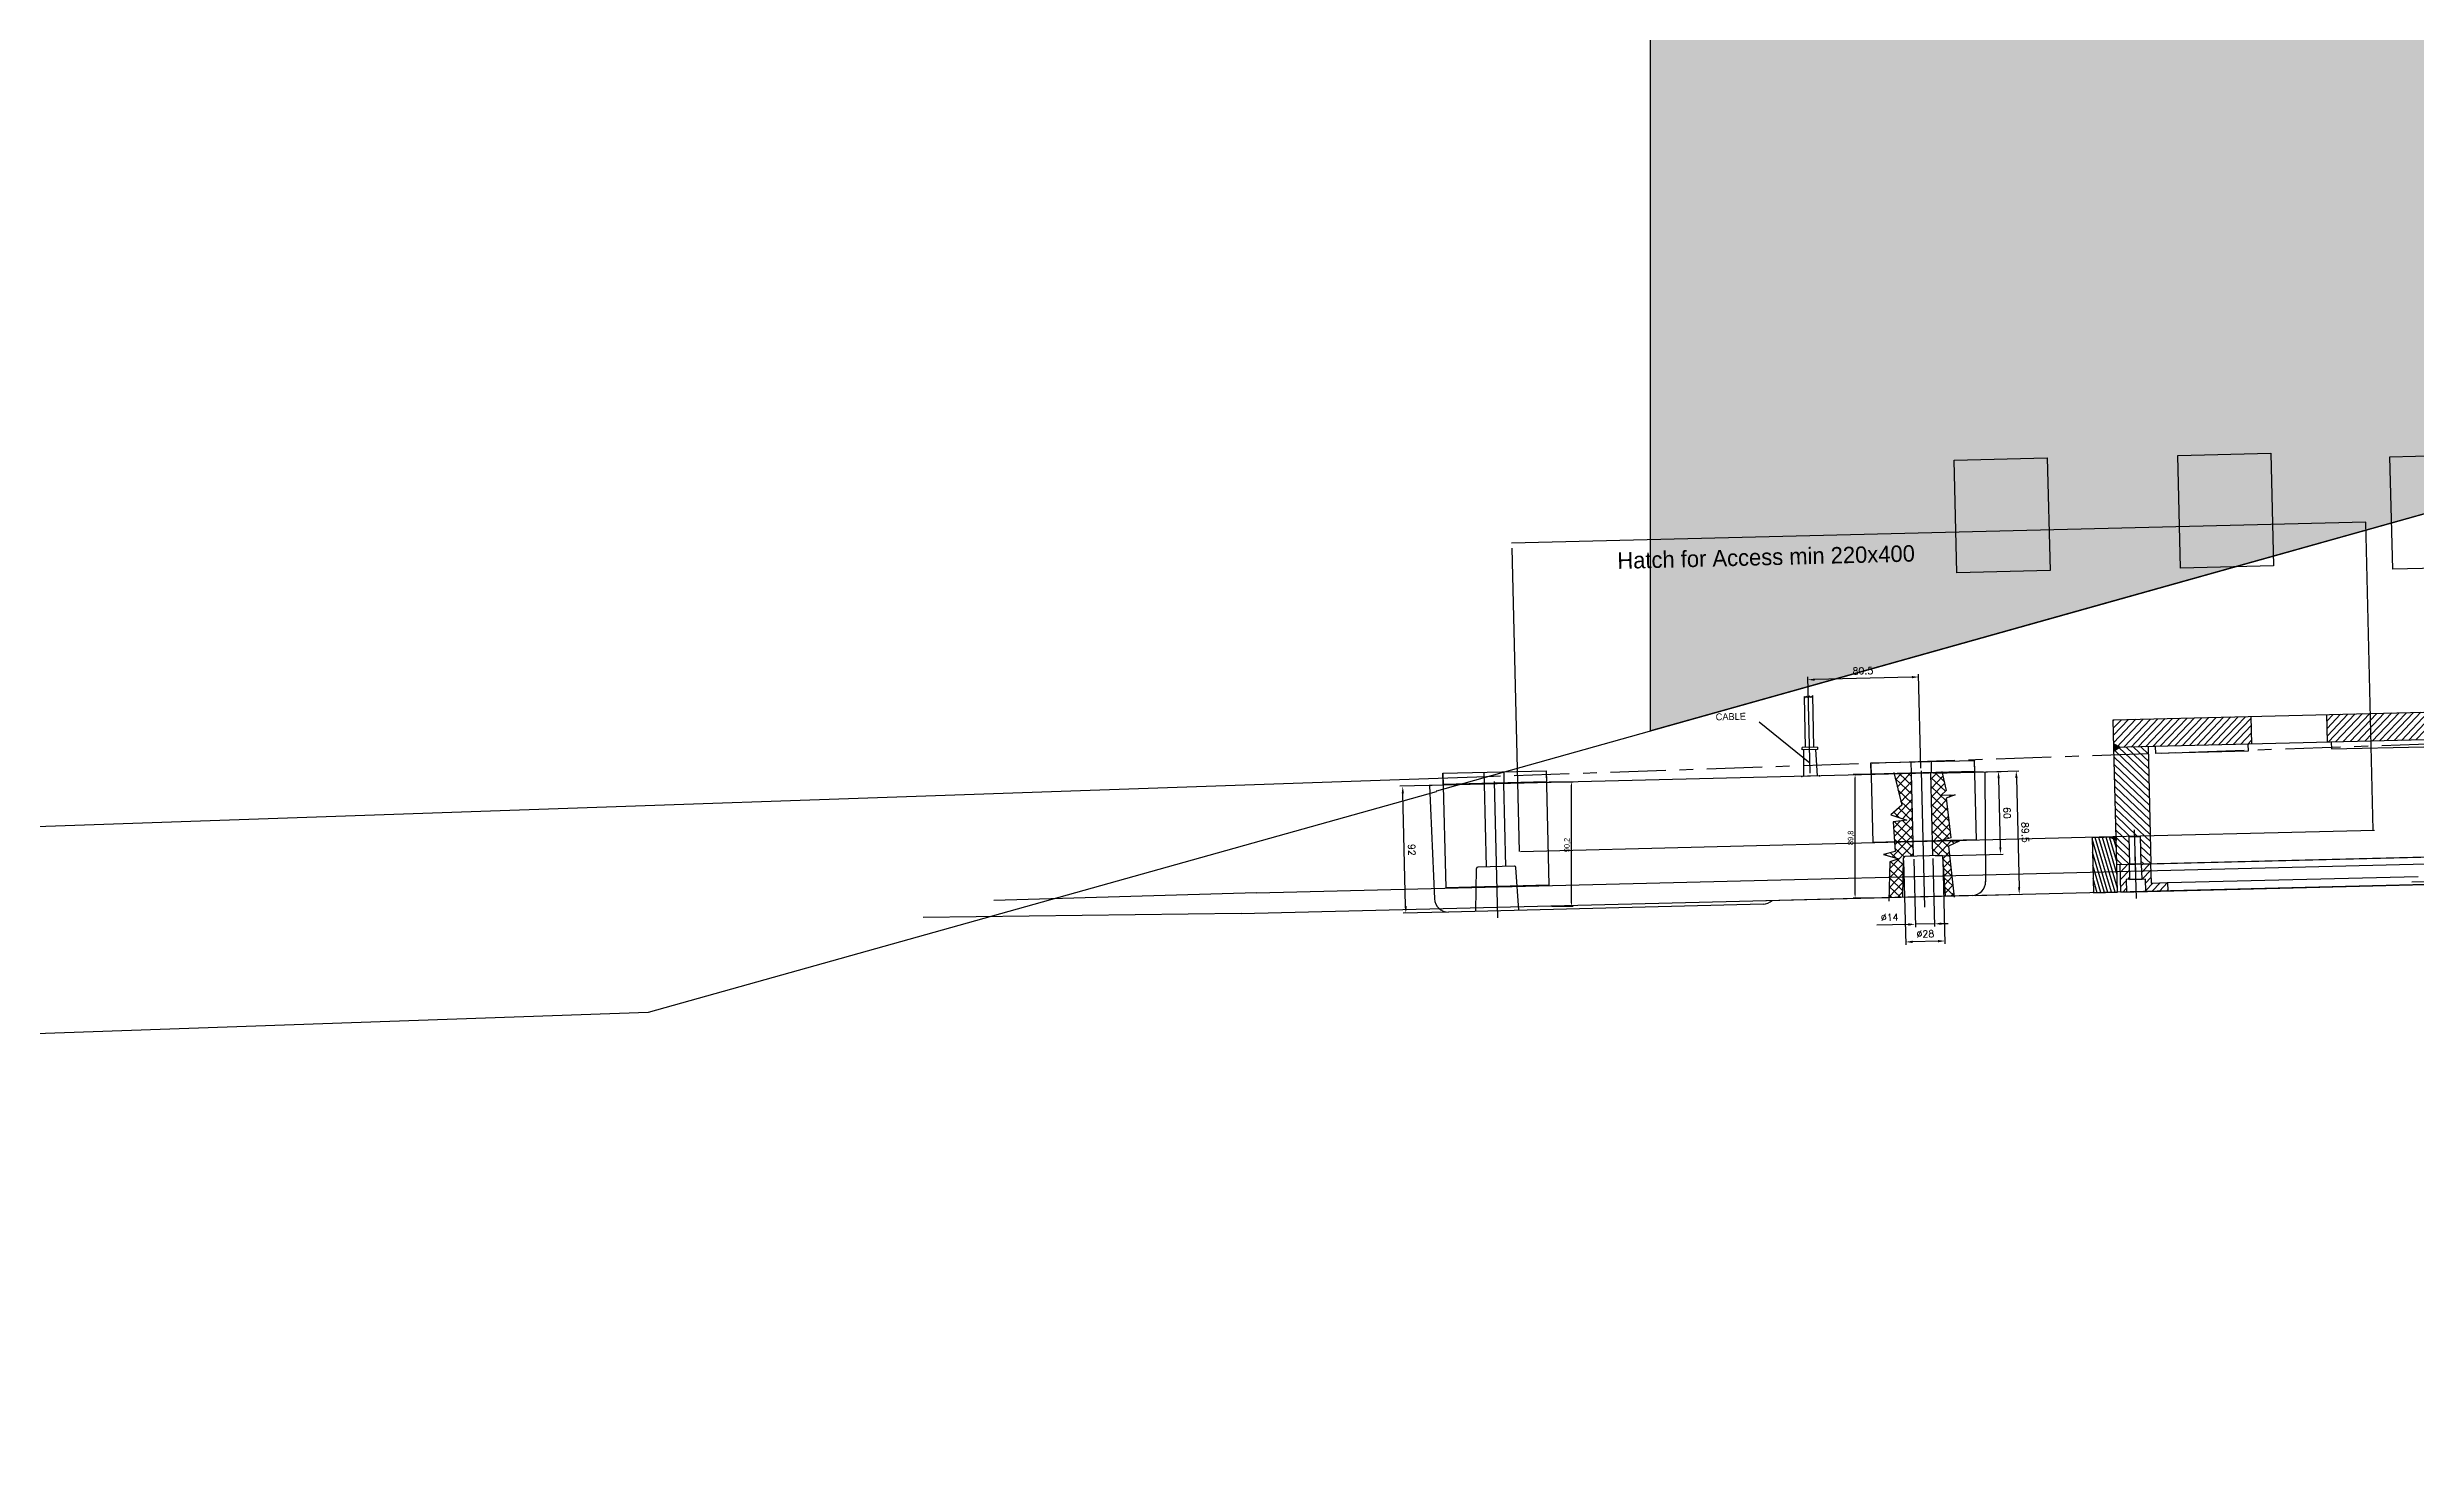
# Model space of a CAD drawing. Extents: x -79364 to 3230, y 28528 to 72157.
# Drawn here: x -41934 to -40215, y 48754 to 49764 of the extents above; entities that cross this region are included whole.
import ezdxf

# ---------------------------------------------------------------- set-up
doc = ezdxf.new("R2010")
doc.units = 0
doc.header["$LTSCALE"] = 500
doc.linetypes.add('CENTER', pattern=[7, 4, -1, 1, -1])
for name, color, linetype in [('FURNITURE', 8, 'CONTINUOUS'), ('S0CE1', 1, 'CENTER'), ('S0CO1', 1, 'CONTINUOUS'), ('S0CO3', 3, 'CONTINUOUS'), ('XREF', 252, 'CONTINUOUS')]:
    doc.layers.add(name, color=color, linetype=linetype)
doc.styles.add('SIMPLEX', font='SIMPLEX.SHX')

# ---------------------------------------------------------------- blocks, each defined once
blk = doc.blocks.new('TRANSJ')
at = {"layer": 'XREF'}
for points in [[(836.4, -1096), (840.9, -1098.5), (836.5, -1101.2)], [(838.1, -1166.2), (833.5, -1163.7), (838, -1163.6)]]:
    blk.add_hatch(color=256, dxfattribs=at).paths.add_polyline_path(points)
for p, q in [((720.5, -890.2), (788, -888.5)), ((722.5, -971.9), (720.5, -890.2)), ((788, -888.5), (790.1, -970.2)), ((882.7, -886.9), (950.2, -885.2)), ((884.7, -968.6), (882.7, -886.9)), ((950.2, -885.2), (952.2, -966.9)), ((1036.6, -887.7), (1104.2, -886)), ((1038.7, -969.4), (1036.6, -887.7)), ((1019.1, -935.1), (399.3, -950.5)), ((1024.6, -1158.6), (1019.1, -935.1)), ((399.4, -954.1), (404.8, -1174)), ((790.1, -970.2), (722.5, -971.9)), ((952.2, -966.9), (884.7, -968.6)), ((1106.2, -967.7), (1038.7, -969.4)), ((616, -1117.4), (614.3, -1047.5)), ((689.8, -1047.7), (619.3, -1049.4)), ((696.4, -1113.6), (694.7, -1045.5)), ((612.7, -1098.6), (611.8, -1061.7)), ((612.7, -1062.5), (611.8, -1061.7)), ((612.5, -1062.9), (612.5, -1062.9)), ((613.2, -1061.6), (612.7, -1062.5)), ((614.7, -1062.6), (613.2, -1061.6)), ((615.2, -1061.5), (614.7, -1062.6)), ((616.5, -1062.4), (615.2, -1061.5)), ((617.8, -1060.9), (616.5, -1062.4)), ((618.7, -1098.5), (617.8, -1060.9)), ((615.8, -1110), (579, -1080.3)), ((835.9, -1078.6), (1090.8, -1072.3)), ((835.9, -1079.2), (836.5, -1078.6)), ((836.4, -1098.6), (835.9, -1078.6)), ((836.1, -1084.5), (841.8, -1078.5)), ((836.2, -1089.8), (847.1, -1078.4)), ((836.3, -1095.1), (852.4, -1078.2)), ((838.2, -1098.6), (857.7, -1078.1)), ((843.5, -1098.5), (863, -1078)), ((848.8, -1098.3), (868.3, -1077.8)), ((854.1, -1098.2), (873.6, -1077.7)), ((859.4, -1098.1), (878.9, -1077.6)), ((864.7, -1097.9), (884.2, -1077.4)), ((870, -1097.8), (889.5, -1077.3)), ((875.3, -1097.7), (894.8, -1077.2)), ((880.6, -1097.5), (900.1, -1077.1)), ((885.9, -1097.4), (905.4, -1076.9)), ((891.2, -1097.3), (910.7, -1076.8)), ((896.5, -1097.1), (916, -1076.7)), ((901.8, -1097), (921.3, -1076.5)), ((907.1, -1096.9), (926.6, -1076.4)), ((912.4, -1096.8), (931.9, -1076.3)), ((917.7, -1096.6), (935.9, -1077.5)), ((923, -1096.5), (936.1, -1082.8)), ((936.4, -1096.2), (935.9, -1076.2)), ((991.4, -1094.8), (990.9, -1074.8)), ((991, -1079.5), (995.5, -1074.7)), ((991.1, -1084.8), (1000.8, -1074.5)), ((991.3, -1090.1), (1006.1, -1074.4)), ((991.9, -1094.8), (1011.4, -1074.3)), ((997.2, -1094.6), (1016.7, -1074.1)), ((1002.5, -1094.5), (1022, -1074)), ((1007.9, -1094.4), (1027.3, -1073.9)), ((1013.2, -1094.2), (1032.6, -1073.8)), ((1018.5, -1094.1), (1038, -1073.6)), ((1023.8, -1094), (1043.3, -1073.5)), ((1029.1, -1093.8), (1048.6, -1073.4)), ((1034.4, -1093.7), (1053.9, -1073.2)), ((1039.7, -1093.6), (1059.2, -1073.1)), ((1045, -1093.5), (1064.5, -1073)), ((1050.3, -1093.3), (1069.8, -1072.8)), ((1055.6, -1093.2), (1075.1, -1072.7)), ((621.2, -1098.4), (610.2, -1098.7)), ((610.2, -1100.4), (610.2, -1098.7)), ((621.2, -1100.1), (610.2, -1100.4)), ((621.2, -1119.3), (620, -1100.2)), ((621.2, -1098.4), (621.2, -1100.1)), ((1091.3, -1092.3), (836.4, -1098.6)), ((1091.3, -1092.3), (836.4, -1098.6)), ((836.5, -1101.2), (836.4, -1096)), ((836.4, -1096), (840.9, -1098.5)), ((838.5, -1183.6), (836.4, -1098.6)), ((840.9, -1098.5), (836.5, -1101.2)), ((862, -1119.5), (840, -1098.6)), ((861.8, -1114.2), (845.3, -1098.4)), ((861.7, -1108.9), (850.6, -1098.3)), ((861.6, -1103.6), (855.9, -1098.2)), ((861.4, -1098.3), (861.2, -1098)), ((863.5, -1183), (861.4, -1098)), ((866.8, -1102.9), (866.6, -1097.9)), ((928.3, -1096.4), (936.2, -1088.1)), ((933.6, -1096.2), (936.3, -1093.4)), ((933.6, -1096.2), (933.8, -1101.2)), ((994.1, -1094.7), (994.3, -1099.7)), ((994.3, -1099.7), (1061.3, -1098.1)), ((741.5, -1116.3), (339.7, -1126.3)), ((349.4, -1117.4), (424.4, -1115.6)), ((349.4, -1117.4), (351.5, -1200.4)), ((349.6, -1125.4), (349.4, -1117.4)), ((379.1, -1116.9), (379.3, -1125.1)), ((393.6, -1116.3), (393.8, -1124.3)), ((424.3, -1115.7), (426.4, -1198.6)), ((424.4, -1115.6), (424.6, -1123.6)), ((611.3, -1119.6), (611.5, -1100.4)), ((660, -1109.9), (735, -1108.1)), ((660.2, -1117.9), (660, -1109.9)), ((660.1, -1110), (661.5, -1167.5)), ((735.2, -1116.1), (660.2, -1117.9)), ((676.6, -1116.9), (682.4, -1140.6)), ((689, -1109.1), (689.2, -1117.4)), ((696.5, -1115.6), (698.9, -1214.6)), ((705, -1177.2), (703.5, -1117.3)), ((703.6, -1121.8), (708, -1117.1)), ((703.7, -1109.2), (703.9, -1117.2)), ((705.5, -1117.2), (754.6, -1116)), ((713.1, -1123.1), (706.9, -1117.2)), ((711.5, -1116), (714.7, -1129.9)), ((735, -1108.1), (736.5, -1165.7)), ((735, -1108.1), (735.2, -1116.1)), ((742.7, -1116.3), (743.3, -1196)), ((743.5, -1116.3), (767.5, -1115.7)), ((862.1, -1124.8), (836.5, -1100.4)), ((862.2, -1130.1), (836.6, -1105.7)), ((862.3, -1135.4), (836.7, -1111)), ((862.5, -1140.7), (836.9, -1116.3)), ((933.8, -1101.2), (866.8, -1102.9)), ((339.6, -1126.3), (318.3, -1126.8)), ((322.4, -1213.8), (320.4, -1131.8)), ((339.7, -1126.3), (343.3, -1208.4)), ((341.6, -1126.3), (339.7, -1126.3)), ((424.6, -1123.6), (349.6, -1125.4)), ((381.1, -1185.3), (379.6, -1125.3)), ((386.6, -1123.3), (389, -1222.3)), ((395.1, -1184.9), (393.6, -1125)), ((426.4, -1123.5), (444, -1123.5)), ((442.7, -1211.3), (442.7, -1126)), ((621.2, -1119.3), (611.3, -1119.6)), ((659.6, -1118.2), (647.3, -1118.2)), ((648.6, -1205.4), (648.6, -1120.7)), ((689.9, -1132.8), (677.6, -1121.1)), ((677.9, -1122.2), (682, -1117.8)), ((679.2, -1127.5), (688.5, -1117.6)), ((690.1, -1139.3), (679.6, -1129.3)), ((680.5, -1132.8), (689.7, -1123.1)), ((689.7, -1126.3), (680.9, -1117.8)), ((681.8, -1138.1), (689.8, -1129.6)), ((689.6, -1119.8), (687.4, -1117.7)), ((691, -1177.6), (689.5, -1117.6)), ((714.1, -1130.4), (703.6, -1120.4)), ((703.8, -1128.3), (712.3, -1119.4)), ((714.9, -1137.5), (703.8, -1126.9)), ((703.9, -1134.8), (713.5, -1124.8)), ((715.8, -1144.7), (703.9, -1133.4)), ((704.1, -1141.3), (711.8, -1133.2)), ((714.7, -1129.9), (711.1, -1133.2)), ((711.1, -1133.2), (721.2, -1133)), ((721.2, -1133), (714.7, -1135.4)), ((716.8, -1134.6), (718.3, -1133.1)), ((718.1, -1134.2), (716.9, -1133.1)), ((754, -1171), (752.8, -1121)), ((765.6, -1120.7), (767.6, -1200.2)), ((862.6, -1146), (837, -1121.6)), ((862.7, -1151.3), (837.1, -1126.9)), ((862.9, -1156.6), (837.3, -1132.2)), ((682.4, -1140.6), (674.4, -1147.4)), ((674.4, -1147.4), (686.2, -1151.3)), ((686.2, -1151.3), (676.3, -1152.7)), ((680.9, -1149.6), (676.6, -1145.5)), ((676.9, -1163.2), (690.3, -1149.1)), ((678.1, -1148.6), (690, -1136.1)), ((690.4, -1152.3), (680.1, -1142.5)), ((690.2, -1145.8), (681.6, -1137.6)), ((682.9, -1150.3), (690.1, -1142.6)), ((690.5, -1158.8), (683.2, -1151.8)), ((716.6, -1151.8), (704.1, -1139.9)), ((717.5, -1159), (704.2, -1146.4)), ((704.3, -1147.8), (714.8, -1136.7)), ((704.4, -1154.3), (715.5, -1142.6)), ((704.6, -1160.8), (716.2, -1148.6)), ((714.7, -1135.4), (718.1, -1164.1)), ((863, -1161.9), (837.4, -1137.5)), ((863.1, -1167.2), (837.5, -1142.8)), ((853.5, -1163.2), (837.7, -1148.1)), ((405.8, -1174), (805.7, -1164)), ((661.5, -1167.4), (736.5, -1165.5)), ((673.6, -1186.7), (690.8, -1168.7)), ((675.4, -1178.1), (690.6, -1162.1)), ((676.3, -1152.7), (677.6, -1174.1)), ((676.6, -1156.9), (681.2, -1152)), ((690.9, -1171.8), (676.6, -1158.3)), ((690.3, -1177.6), (677, -1165)), ((690.7, -1165.3), (677.3, -1152.6)), ((677.3, -1169.5), (690.5, -1155.6)), ((716.6, -1164.5), (704.4, -1152.9)), ((711.5, -1166), (704.6, -1159.4)), ((717.2, -1177.8), (704.7, -1165.9)), ((704.8, -1167.3), (716.9, -1154.5)), ((704.9, -1173.8), (712.3, -1166.1)), ((708.1, -1177.2), (718.4, -1166.3)), ((718.1, -1164.1), (711.3, -1166.1)), ((711.3, -1166.1), (724, -1166.5)), ((716.4, -1170.7), (711.6, -1166.1)), ((712.7, -1165.7), (717.6, -1160.5)), ((724, -1166.5), (716.4, -1170.2)), ((720.5, -1168.2), (718.5, -1166.3)), ((805.7, -1164), (1025.6, -1158.6)), ((838, -1163.6), (820.5, -1164.1)), ((820.5, -1164.1), (821.5, -1204)), ((832.1, -1203.8), (820.6, -1164.8)), ((834.6, -1203.7), (822.9, -1164)), ((837.2, -1203.7), (825.5, -1163.9)), ((839, -1200.7), (828.1, -1163.9)), ((838.7, -1191), (830.7, -1163.8)), ((838.5, -1181.4), (833.3, -1163.7)), ((833.5, -1163.7), (838, -1163.6)), ((838.1, -1166.2), (833.5, -1163.7)), ((838.2, -1171.7), (835.9, -1163.7)), ((848.2, -1163.4), (837.8, -1153.4)), ((847.7, -1168), (837.9, -1158.7)), ((839, -1203.6), (838, -1163.6)), ((838, -1163.6), (838.1, -1166.2)), ((847.8, -1173.3), (838.1, -1164)), ((847.5, -1163.4), (855.5, -1163.2)), ((848, -1183.4), (847.5, -1163.4)), ((852.2, -1189.6), (851.4, -1158.3)), ((855.5, -1163.2), (856, -1183.2)), ((863.3, -1172.5), (855.6, -1165.2)), ((214.2, -1204.1), (1439.2, -1173.6)), ((401.2, -1184.8), (375, -1185.4)), ((404.5, -1216.7), (402.4, -1185.7)), ((677.6, -1174.1), (669.2, -1176.3)), ((669.2, -1176.3), (680.4, -1179.5)), ((670.5, -1176.7), (671.4, -1175.7)), ((673.8, -1181.5), (673, -1210.2)), ((673.4, -1193.5), (683.7, -1182.8)), ((680.4, -1179.5), (673.8, -1181.5)), ((678.4, -1179), (674.2, -1175)), ((683.6, -1190.2), (674.3, -1181.4)), ((684.1, -1178), (677.4, -1171.7)), ((683.7, -1184), (679.3, -1179.9)), ((683.2, -1207.3), (683.8, -1178.7)), ((683.8, -1180.7), (685.3, -1241.7)), ((711.3, -1177.1), (684.8, -1177.7)), ((688.6, -1177.6), (690.9, -1175.2)), ((691.1, -1179.6), (692.3, -1228.9)), ((709.8, -1177.1), (704.9, -1172.4)), ((705.1, -1179.2), (706.3, -1228.6)), ((707, -1177.2), (756.1, -1176)), ((714.2, -1206.5), (712.3, -1178)), ((712.3, -1180), (713.8, -1241)), ((712.4, -1179.3), (716.9, -1174.6)), ((718, -1184.9), (712.4, -1179.6)), ((712.8, -1185.6), (717.5, -1180.6)), ((716.4, -1170.2), (720.4, -1207.2)), ((829.5, -1203.8), (820.8, -1174.5)), ((826.9, -1203.9), (821, -1184.1)), ((847.9, -1178.6), (838.2, -1169.3)), ((847.5, -1183.4), (838.3, -1174.6)), ((842.2, -1183.5), (838.4, -1179.9)), ((838.5, -1183.6), (1093.5, -1177.3)), ((841, -1183.6), (863, -1183)), ((841, -1183.7), (841.2, -1183.5)), ((841.5, -1203.5), (841, -1183.6)), ((841.2, -1189), (846.5, -1183.4)), ((856.5, -1183.2), (847.5, -1183.4)), ((847.5, -1183.4), (847.8, -1194.4)), ((856, -1183.2), (848, -1183.4)), ((852.7, -1208.3), (851.9, -1177)), ((863.4, -1177.8), (855.7, -1170.5)), ((863.4, -1183), (855.8, -1175.8)), ((858.1, -1183.1), (856, -1181.1)), ((856.5, -1183.7), (857.1, -1183.2)), ((856.8, -1194.2), (856.5, -1183.2)), ((856.7, -1189), (862.4, -1183)), ((863, -1183), (1069, -1177.9)), ((863, -1183), (863.4, -1197)), ((203.1, -1219.2), (1425.4, -1188.8)), ((426.4, -1198.6), (351.6, -1200.4)), ((373.3, -1217.5), (373.9, -1186.4)), ((673, -1207.3), (683.5, -1196.4)), ((673.2, -1200.4), (683.6, -1189.6)), ((681.5, -1207.3), (673.3, -1199.5)), ((683.3, -1202.7), (673.5, -1193.3)), ((683.4, -1196.5), (673.6, -1187.1)), ((679.3, -1207.4), (683.3, -1203.2)), ((718.8, -1192), (712.9, -1186.4)), ((713.2, -1191.8), (718.2, -1186.6)), ((719.5, -1199.1), (713.3, -1193.2)), ((713.7, -1198), (718.8, -1192.6)), ((720.3, -1206.1), (713.8, -1199.9)), ((714.1, -1204.2), (719.5, -1198.6)), ((824.3, -1204), (821.3, -1193.8)), ((821.7, -1204), (821.5, -1203.4)), ((841.3, -1194.3), (847.6, -1187.6)), ((841.4, -1199.6), (845.3, -1195.5)), ((841.5, -1203.5), (1091.5, -1197.3)), ((842.9, -1203.5), (845.5, -1200.8)), ((859.3, -1194.1), (845.3, -1194.4)), ((845.3, -1194.4), (845.5, -1203.4)), ((845.5, -1203.4), (859.5, -1203.1)), ((846.4, -1194.4), (847.8, -1192.9)), ((847.8, -1194.4), (856.8, -1194.2)), ((857, -1194.2), (863.1, -1187.7)), ((859.5, -1203.1), (859.3, -1194.1)), ((859.4, -1197.1), (863.3, -1193)), ((859.5, -1202.4), (864.7, -1197)), ((863.4, -1197), (875.4, -1196.7)), ((864.1, -1203), (870, -1196.8)), ((869.4, -1202.9), (875.3, -1196.7)), ((874.7, -1202.7), (875.5, -1201.9)), ((875.4, -1196.7), (1057.3, -1192.2)), ((875.4, -1196.7), (875.5, -1202.7)), ((1052.6, -1196.2), (1112.6, -1194.7)), ((203.1, -1219.2), (-27.6, -1221.9)), ((214.2, -1204.1), (23.6, -1209.6)), ((351.9, -1218), (320.6, -1218.8)), ((581.8, -1212.3), (353.6, -1218)), ((428.3, -1213.8), (444, -1213.8)), ((733.5, -1206), (583.7, -1209.8)), ((660.1, -1207.9), (647.3, -1207.9)), ((675, -1207.5), (673.1, -1205.7)), ((718.4, -1206.4), (720.1, -1204.6)), ((735.7, -1206), (769.7, -1205.1)), ((821.5, -1204), (839, -1203.6)), ((687.2, -1227), (664.3, -1227.6)), ((706.2, -1226.6), (692.2, -1226.9)), ((711.2, -1226.4), (716.2, -1226.3)), ((708.8, -1239.2), (690.3, -1239.6))]:
    blk.add_line(p, q, dxfattribs=at)
for centre, radius, start, end in [((374.9, -1186.5), 1, 91.4249, 178.9249), ((401.4, -1185.8), 1, 3.9249, 91.4249), ((684.8, -1178.7), 1, 91.4249, 178.9249), ((711.3, -1178.1), 1, 3.9249, 91.4249), ((733.3, -1196), 10, 271.4249, 0.4249), ((353.3, -1208), 10, 182.5235, 271.4249), ((581.6, -1202.3), 10, 271.4249, 312.8345)]:
    blk.add_arc(centre, radius, start, end, dxfattribs=at)
for p in [(609.9, -1119.6), (622.8, -1119.3)]:
    blk.add_point(p, dxfattribs=at)
for points in [[(619.3, -1048.6), (619.3, -1050.3), (614.3, -1049.5)], [(689.8, -1046.8), (689.8, -1048.5), (694.8, -1047.5)], [(753.6, -1121), (751.9, -1121.1), (752.6, -1116)], [(766.5, -1120.7), (764.8, -1120.7), (765.5, -1115.7)], [(321.2, -1131.8), (319.6, -1131.8), (320.3, -1126.8)], [(442.3, -1126), (443.2, -1126), (442.7, -1123.5)], [(648.2, -1120.7), (649, -1120.7), (648.6, -1118.2)], [(754.8, -1171), (753.2, -1171), (754.1, -1176)], [(768.4, -1200.2), (766.8, -1200.2), (767.7, -1205.2)], [(323.3, -1213.7), (321.6, -1213.8), (322.6, -1218.8)], [(442.3, -1211.3), (443.2, -1211.3), (442.7, -1213.8)], [(648.2, -1205.4), (649, -1205.4), (648.6, -1207.9)], [(687.2, -1226.2), (687.3, -1227.9), (692.2, -1226.9)], [(711.2, -1225.6), (711.3, -1227.3), (706.2, -1226.6)], [(690.3, -1238.8), (690.3, -1240.5), (685.3, -1239.7)], [(708.8, -1238.3), (708.8, -1240), (713.8, -1239)]]:
    blk.add_solid(points, dxfattribs=at)
for s, height, rotation, p in [('Hatch for Access min 220x400', 11.908, 1.4249, (476.2, -969.1)), ('CABLE', 5, 1.4249, (547.5, -1079)), ('90,2', 4, 90, (441.4, -1174.6)), ('89,8', 4, 90, (647.3, -1169.4))]:
    blk.add_text(s, height=height, rotation=rotation, dxfattribs=at).set_placement(p)
at = {"layer": 'XREF', "style": 'SIMPLEX'}
for s, rotation, p in [('80.5', 1.4249, (646.8, -1045.7)), ('60', 271.4249, (756.3, -1141.9)), ('89.5', 271.4249, (769.4, -1152.8)), ('92', 271.4249, (324.3, -1168.7)), ('∅14', 1.4249, (667.3, -1224.5)), ('∅28', 1.4249, (693.2, -1236.5))]:
    blk.add_text(s, height=5, rotation=rotation, dxfattribs=at).set_placement(p)

msp = doc.modelspace()

# ---------------------------------------------------------------- hatches: boundary and pattern name
at = {"layer": 'FURNITURE'}
h = msp.add_hatch(dxfattribs=at)
h.set_pattern_fill('GRASS', color=0)
h.set_pattern_definition([(90, (-76551.822, 1223.783), (-17.960512, 17.960512), [4.7625, -31.158524]), (45, (-76551.822, 1223.783), (-17.960512, 17.960512), [4.7625, -20.6375]), (135, (-76551.822, 1223.783), (-17.960512, -17.960512), [4.7625, -20.6375])])
h.paths.add_polyline_path([(-40439.874, 49360.964), (-40047.081, 49471.078), (-39734.168, 49558.798), (-39441.948, 49646.615), (-39231.839, 49735.42), (-39063.763, 49839.891), (-38924.122, 49961.8), (-38750.047, 50179.733), (-38607.29, 50470.368), (-39149.874, 50650.494), (-39432.698, 50545.361), (-39644.211, 50690.379), (-39899.994, 50552.735), (-40271.371, 50749.369), (-40468.127, 50628.931), (-40667.343, 50707.584), (-40804.269, 50665.853), (-40716.297, 50343.488), (-40770.823, 50178.952), (-40770.823, 49268.188)])

# ---------------------------------------------------------------- linework, layer by layer
at = {"layer": 'FURNITURE', "color": 0}
msp.add_lwpolyline([(-40770.823, 49268.188), (-40770.823, 50178.952), (-40770.823, 50178.952), (-40747.717, 50248.676), (-40735.691, 50364.049), (-40749.531, 50465.273), (-40776.589, 50564.422), (-40829.501, 50658.163), (-40667.343, 50707.584), (-40468.127, 50628.931), (-40271.371, 50749.369), (-39899.994, 50552.735), (-39644.211, 50690.379), (-39432.698, 50545.361), (-39149.874, 50650.494), (-38607.29, 50470.368), (-38750.047, 50179.733), (-38924.122, 49961.8), (-39063.763, 49839.891), (-39231.839, 49735.42), (-39441.948, 49646.615), (-39734.168, 49558.798), (-40047.081, 49471.078), (-40439.874, 49360.964)], close=True, dxfattribs=at)
at = {"layer": 'S0CE1', "color": 0, "linetype": 'CENTER', "ltscale": 0.02}
msp.add_line((-38870.823, 49304.736), (-40889.634, 49234.881), dxfattribs=at)
at = {"layer": 'S0CO3', "color": 0}
for p, q in [((-40889.634, 49234.881), (-54020.823, 48780.514)), ((-40926.226, 49223.868), (-41498.123, 49063.736)), ((-41498.123, 49063.736), (-54020.823, 48630.424))]:
    msp.add_line(p, q, dxfattribs=at)
msp.add_lwpolyline([(-40926.226, 49224.722), (-40925.823, 49224.736), (-39730.823, 49559.736)], dxfattribs=at)

# ---------------------------------------------------------------- block references
at = {"layer": 'S0CO1', "color": 0}
msp.add_blockref('TRANSJ', (-41270.823, 50354.736), dxfattribs=at)

doc.saveas('drawing.dxf')
